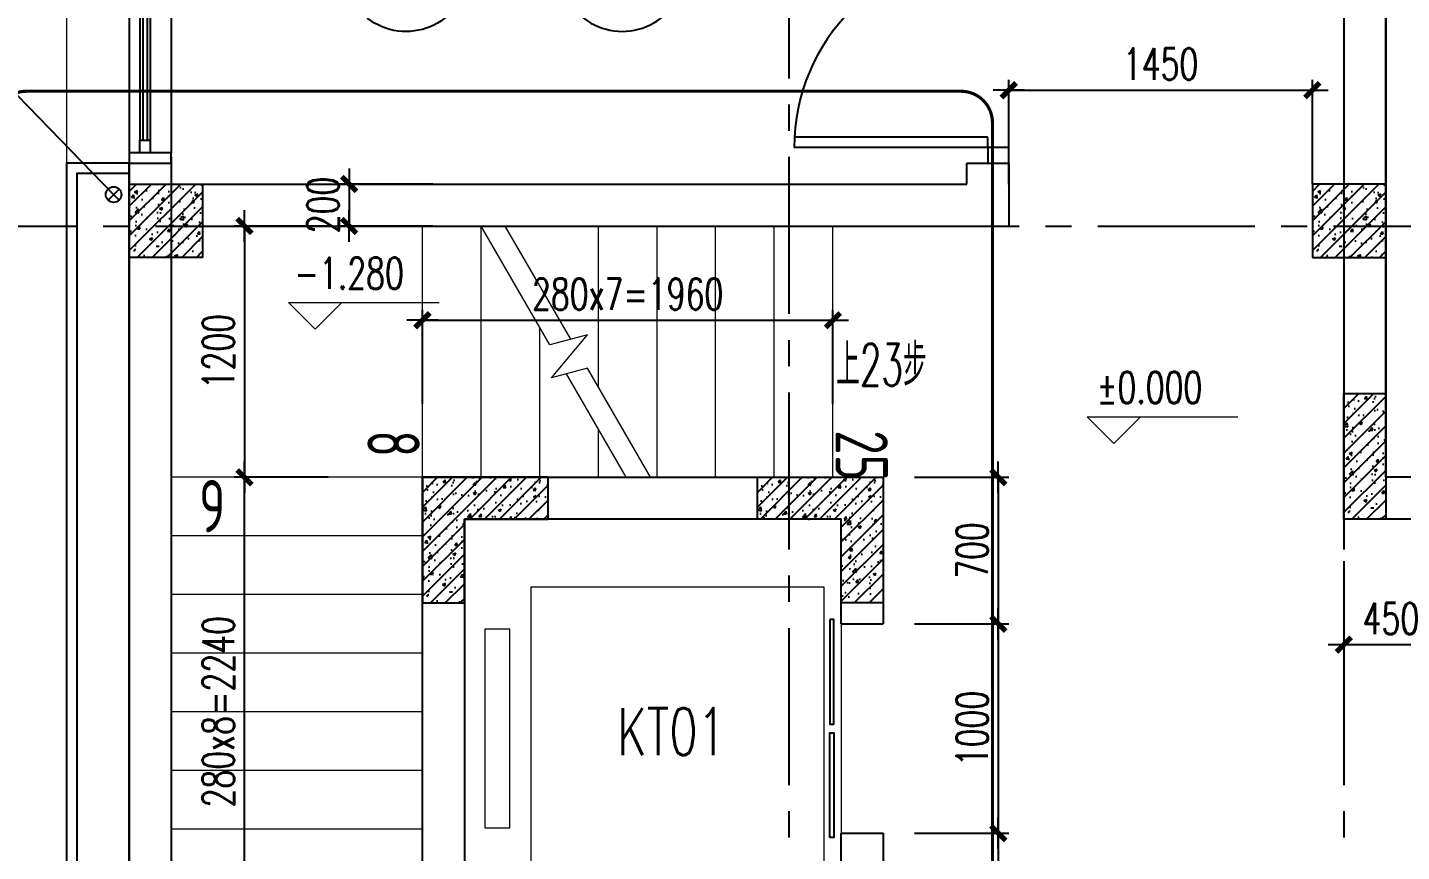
# Model space of a CAD drawing. Extents: x -395226 to -176901, y -140672 to 68263.
# Drawn here: x -328906 to -322344, y 49332 to 53268 of the extents above; entities that cross this region are included whole.
import ezdxf
from ezdxf.enums import TextEntityAlignment as Align

# ---------------------------------------------------------------- set-up
doc = ezdxf.new("R2010")
doc.units = 0
doc.header["$LTSCALE"] = 1000
doc.header["$MEASUREMENT"] = 0
for name, pattern in [('ACAD_ISO08W100', [36, 24, -3, 6, -3]), ('HIDDEN', [0.375, 0.25, -0.125]), ('Plans$0$CENTER2', [1.125, 0.75, -0.125, 0.125, -0.125])]:
    doc.linetypes.add(name, pattern=pattern)
doc.layers.get('0').update_dxf_attribs({"linetype": 'CONTINUOUS'})
doc.layers.get('Defpoints').update_dxf_attribs({"linetype": 'CONTINUOUS'})
for name, color, linetype in [('A-COLUMN', 1, 'CONTINUOUS'), ('A-COLUMN-hatch', 252, 'CONTINUOUS'), ('A-DIM', 201, 'CONTINUOUS'), ('A-DOTE', 8, 'ACAD_ISO08W100'), ('A-FIN-GRAN', 34, 'CONTINUOUS'), ('A-FUR', 251, 'CONTINUOUS'), ('A-NOTE', 150, 'CONTINUOUS'), ('A-RAIN', 6, 'CONTINUOUS'), ('A-TEXT-CN', 31, 'CONTINUOUS'), ('A-WALL', 2, 'CONTINUOUS'), ('A-WINDOW', 4, 'CONTINUOUS'), ('Plans$0$Grid', 9, 'Plans$0$CENTER2')]:
    doc.layers.add(name, color=color, linetype=linetype)
doc.layers.add('A-LEVEL', color=135, linetype='CONTINUOUS', lineweight=0)
doc.layers.add('A-STAIR', color=30, linetype='CONTINUOUS', lineweight=0)
doc.styles.add('DIM_FONT', font='SIMPLEX', dxfattribs={"width": 0.7, "bigfont": 'GBCBIG'})
doc.styles.add('PRC-S', font='tjromans.shx', dxfattribs={"width": 0.7, "bigfont": 'tjhztxt.shx'})
doc.styles.get("Standard").update_dxf_attribs({"font": 'GBENOR', "bigfont": 'GBCBIG'})
doc.styles.add('TJHZTXT', font='tjromans.shx', dxfattribs={"width": 0.8, "bigfont": 'tjhztxt.shx'})
doc.styles.add('zjz', font='tjromans.shx', dxfattribs={"width": 0.7, "height": 500, "bigfont": 'tjhztxt.shx'})
doc.dimstyles.new('DIM100', dxfattribs={"dimscale": 100, "dimtxt": 3, "dimasz": 0.01, "dimexe": 1, "dimexo": 1, "dimgap": 1, "dimtad": 1, "dimdec": 0, "dimzin": 0, "dimdsep": 46, "dimtxsty": 'DIM_FONT', "dimblk1": '_DIMX', "dimblk2": '_DIMX', "dimsah": 1, "dimcen": 0.01, "dimclrd": 256, "dimclre": 256, "dimclrt": 7, "dimadec": 0, "dimazin": 0, "dimtfac": 1, "dimtdec": 0, "dimtix": 1, "dimtmove": 2, "dimatfit": 3, "dimldrblk": '_DIMX', "dimfxl": 0, "dimtolj": 1, "dimtzin": 5, "dimarcsym": 0})

# ---------------------------------------------------------------- blocks, each defined once
blk = doc.blocks.new('Grid')
at = {"layer": 'Plans$0$Grid', "color": 8}
for p, q in [((-22498.22963262349, 23319.99999610754), (-22498.22963262349, -15380.00000389246)), ((-19548.22963262349, 23319.99999610754), (-19548.22963262349, -15380.00000389246)), ((-16898.22963262349, 23319.99999610754), (-16898.22963262349, -15380.00000389246)), ((-28198.22963262349, 16239.99999610754), (8601.770367376506, 16239.99999610754))]:
    blk.add_line(p, q, dxfattribs=at)
blk = doc.blocks.new('A$C27EA7CCC')
at = {"layer": 'A-LEVEL', "linetype": 'ByBlock'}
blk.add_lwpolyline([(1018.234708527627, 509.1178301798936), (509.1178260549204, 0.0009477071580477059), (0.0009435822139494121, 509.1178301798936), (2880.000943663646, 509.1178301798936)], dxfattribs=at)
at = {"layer": 'A-LEVEL', "style": 'zjz', "width": 0.7}
for tag, p in [('-6.000（建筑）', (3635.411589277443, 1345.731099795958)), ('-6.300（结构）', (3635.411589277443, 644.9960012989468))]:
    blk.add_attdef(tag, text='', height=600, dxfattribs=at).set_placement(p, align=Align.RIGHT)
blk = doc.blocks.new('_DIMX')
blk.add_line((-150, 0), (150, 0))
at = {"const_width": 50}
blk.add_lwpolyline([(-70, -70), (70, 70)], dxfattribs=at)
blk = doc.blocks.new('*D85')
at = {"layer": 'A-DIM', "lineweight": -2}
for p, q in [((-326969.5293748601, 52519.81240984009), (-327419.5293748602, 52519.81240984009)), ((-327369.5293748602, 52520.31240984009), (-327369.5293748602, 52520.81240984009)), ((-327369.5293748602, 52519.81240984009), (-327369.5293748602, 52319.81240818048)), ((-326969.5293748601, 52319.81240818048), (-327419.5293748602, 52319.81240818048)), ((-327369.5293748602, 52319.31240818048), (-327369.5293748602, 52318.81240818048))]:
    blk.add_line(p, q, dxfattribs=at)
at = {"layer": 'Defpoints', "color": 0}
for p in [(-326919.5293748601, 52519.81240984009), (-327369.5293748602, 52319.81240818048), (-326919.5293748601, 52319.81240818048)]:
    blk.add_point(p, dxfattribs=at)
at = {"layer": 'A-DIM', "lineweight": -2, "xscale": 0.5, "yscale": 0.5, "zscale": 0.5}
for p, rotation in [((-327369.5293748602, 52519.81240984009), 270), ((-327369.5293748602, 52319.81240818048), 90)]:
    blk.add_blockref('_DIMX', p, dxfattribs=dict(at, rotation=rotation))
at = {"layer": 'A-DIM', "insert": (-327494.5293748602, 52419.81240901024), "char_height": 150, "attachment_point": 5, "rotation": 90, "style": 'DIM_FONT'}
blk.add_mtext('\\A1;200', dxfattribs=at)
blk = doc.blocks.new('*D291')
at = {"layer": 'A-DIM', "lineweight": -2}
for p, q in [((-324669.5293748602, 51119.81241092428), (-324219.5293748602, 51119.81241092428)), ((-324269.5293748602, 51119.31241092428), (-324269.5293748602, 50420.31241092428)), ((-324669.5293748602, 50419.81241092428), (-324219.5293748602, 50419.81241092428))]:
    blk.add_line(p, q, dxfattribs=at)
at = {"layer": 'Defpoints', "color": 0}
for p in [(-324719.5293748602, 51119.81241092428), (-324719.5293748602, 50419.81241092428), (-324269.5293748602, 50419.81241092428)]:
    blk.add_point(p, dxfattribs=at)
at = {"layer": 'A-DIM', "lineweight": -2, "xscale": 0.5, "yscale": 0.5, "zscale": 0.5}
for p, rotation in [((-324269.5293748602, 51119.81241092428), 90), ((-324269.5293748602, 50419.81241092428), 270)]:
    blk.add_blockref('_DIMX', p, dxfattribs=dict(at, rotation=rotation))
at = {"layer": 'A-DIM', "insert": (-324394.5293748602, 50769.81241092423), "char_height": 150, "attachment_point": 5, "rotation": 90, "style": 'DIM_FONT'}
blk.add_mtext('\\A1;700', dxfattribs=at)
blk = doc.blocks.new('*D292')
at = {"layer": 'A-DIM', "lineweight": -2}
for p, q in [((-324669.5293748602, 50419.81241092428), (-324219.5293748602, 50419.81241092428)), ((-324269.5293748602, 50419.31241092428), (-324269.5293748602, 49420.31241092428)), ((-324669.5293748602, 49419.81241092428), (-324219.5293748602, 49419.81241092428))]:
    blk.add_line(p, q, dxfattribs=at)
at = {"layer": 'Defpoints', "color": 0}
for p in [(-324719.5293748602, 50419.81241092428), (-324719.5293748602, 49419.81241092428), (-324269.5293748602, 49419.81241092428)]:
    blk.add_point(p, dxfattribs=at)
at = {"layer": 'A-DIM', "lineweight": -2, "xscale": 0.5, "yscale": 0.5, "zscale": 0.5}
for p, rotation in [((-324269.5293748602, 50419.81241092428), 90), ((-324269.5293748602, 49419.81241092428), 270)]:
    blk.add_blockref('_DIMX', p, dxfattribs=dict(at, rotation=rotation))
at = {"layer": 'A-DIM', "insert": (-324394.5293748602, 49919.81241092423), "char_height": 150, "attachment_point": 5, "rotation": 90, "style": 'DIM_FONT'}
blk.add_mtext('\\A1;1000', dxfattribs=at)
blk = doc.blocks.new('*D293')
at = {"layer": 'A-DIM', "lineweight": -2}
for p, q in [((-324669.5293748602, 49419.81241092428), (-324219.5293748602, 49419.81241092428)), ((-324269.5293748602, 49419.31241092428), (-324269.5293748602, 48720.31241092451)), ((-324669.5293748602, 48719.81241092451), (-324219.5293748602, 48719.81241092451))]:
    blk.add_line(p, q, dxfattribs=at)
at = {"layer": 'Defpoints', "color": 0}
for p in [(-324719.5293748602, 49419.81241092428), (-324719.5293748602, 48719.81241092451), (-324269.5293748602, 48719.81241092451)]:
    blk.add_point(p, dxfattribs=at)
at = {"layer": 'A-DIM', "lineweight": -2, "xscale": 0.5, "yscale": 0.5, "zscale": 0.5}
for p, rotation in [((-324269.5293748602, 49419.81241092428), 90), ((-324269.5293748602, 48719.81241092451), 270)]:
    blk.add_blockref('_DIMX', p, dxfattribs=dict(at, rotation=rotation))
at = {"layer": 'A-DIM', "insert": (-324394.5293748602, 49069.81241092434), "char_height": 150, "attachment_point": 5, "rotation": 90, "style": 'DIM_FONT'}
blk.add_mtext('\\A1;700', dxfattribs=at)
blk = doc.blocks.new('*D294')
at = {"layer": 'A-DIM', "lineweight": -2}
for p, q in [((-324219.5293766378, 52519.81240952759), (-324219.5293766378, 53018.42579091339)), ((-324219.0293766378, 52968.42579091339), (-322770.0293748567, 52968.42579091339)), ((-322769.5293748567, 52519.81241092428), (-322769.5293748567, 53018.42579091339))]:
    blk.add_line(p, q, dxfattribs=at)
at = {"layer": 'Defpoints', "color": 0}
for p in [(-322769.5293748567, 52968.42579091339), (-324219.5293766378, 52469.81240952759), (-322769.5293748567, 52469.81241092428)]:
    blk.add_point(p, dxfattribs=at)
at = {"layer": 'A-DIM', "lineweight": -2, "xscale": 0.5, "yscale": 0.5, "zscale": 0.5, "rotation": 180}
blk.add_blockref('_DIMX', (-324219.5293766378, 52968.42579091339), dxfattribs=at)
at = {"layer": 'A-DIM', "lineweight": -2, "xscale": 0.5, "yscale": 0.5, "zscale": 0.5}
blk.add_blockref('_DIMX', (-322769.5293748567, 52968.42579091339), dxfattribs=at)
at = {"layer": 'A-DIM', "insert": (-323494.5293757473, 53093.42579091339), "char_height": 150, "attachment_point": 5, "style": 'DIM_FONT'}
blk.add_mtext('\\A1;1450', dxfattribs=at)
blk = doc.blocks.new('*D295')
at = {"layer": 'A-DIM', "lineweight": -2}
for p, q in [((-327019.5293748585, 51469.81241169093), (-327019.5293748585, 51919.81241092556)), ((-325059.5293748611, 51469.81241169105), (-325059.5293748611, 51919.81241092556)), ((-327019.0293748585, 51869.81241092556), (-325060.0293748611, 51869.81241092556))]:
    blk.add_line(p, q, dxfattribs=at)
at = {"layer": 'Defpoints', "color": 0}
for p in [(-325059.5293748611, 51869.81241092556), (-327019.5293748585, 51419.81241169093), (-325059.5293748611, 51419.81241169105)]:
    blk.add_point(p, dxfattribs=at)
at = {"layer": 'A-DIM', "lineweight": -2, "xscale": 0.5, "yscale": 0.5, "zscale": 0.5, "rotation": 180}
blk.add_blockref('_DIMX', (-327019.5293748585, 51869.81241092556), dxfattribs=at)
at = {"layer": 'A-DIM', "lineweight": -2, "xscale": 0.5, "yscale": 0.5, "zscale": 0.5}
blk.add_blockref('_DIMX', (-325059.5293748611, 51869.81241092556), dxfattribs=at)
at = {"layer": 'A-DIM', "insert": (-326039.5293748598, 51994.81241092556), "char_height": 150, "attachment_point": 5, "style": 'DIM_FONT'}
blk.add_mtext('\\A1;280x7=1960', dxfattribs=at)
blk = doc.blocks.new('*D86')
at = {"layer": 'A-DIM', "lineweight": -2}
for p, q in [((-327469.5293756256, 51119.8124083048), (-327919.5293748602, 51119.8124083048)), ((-327869.5293748602, 48880.31240976936), (-327869.5293748602, 51119.3124083048)), ((-327469.5293726964, 48879.81240976936), (-327919.5293748602, 48879.81240976936))]:
    blk.add_line(p, q, dxfattribs=at)
at = {"layer": 'Defpoints', "color": 0}
for p in [(-327869.5293748602, 51119.8124083048), (-327419.5293756256, 51119.8124083048), (-327419.5293726964, 48879.81240976936)]:
    blk.add_point(p, dxfattribs=at)
at = {"layer": 'A-DIM', "lineweight": -2, "xscale": 0.5, "yscale": 0.5, "zscale": 0.5}
for p, rotation in [((-327869.5293748602, 51119.8124083048), 90), ((-327869.5293748602, 48879.81240976936), 270)]:
    blk.add_blockref('_DIMX', p, dxfattribs=dict(at, rotation=rotation))
at = {"layer": 'A-DIM', "insert": (-327994.5293748602, 49999.81240903703), "char_height": 150, "attachment_point": 5, "rotation": 90, "style": 'DIM_FONT'}
blk.add_mtext('\\A1;280x8=2240', dxfattribs=at)
blk = doc.blocks.new('D10')
for p, q in [((75.00000000023283, 0), (74.99999999988358, 925)), ((125.0000000001164, 0), (124.9999999998254, 923.6476599997841)), ((75.00000000023283, 0), (125.0000000001164, 0))]:
    blk.add_line(p, q)
blk.add_lwpolyline([(75.00000000023283, 0), (0, 0), (0, -99.99999999976717), (75.00000000011642, -99.99999999976717)], close=True)
blk.add_arc((75.00000000023283, 0), 925, 0, 90)
blk = doc.blocks.new('dr-1000_swing')
at = {"layer": 'A-WINDOW', "xscale": -1, "rotation": 270}
blk.add_blockref('D10', (99.99999999976717, -3.783497959375381e-10), dxfattribs=at)
blk = doc.blocks.new('*D340')
at = {"layer": 'A-DIM', "lineweight": -2}
for p, q in [((-322619.5293752297, 50719.8124061674), (-322619.5293752297, 50269.8124061675)), ((-322169.5293748603, 50719.81240616734), (-322169.5293748603, 50269.81240616745)), ((-322170.0293748603, 50319.81240616745), (-322619.0293752297, 50319.8124061675))]:
    blk.add_line(p, q, dxfattribs=at)
at = {"layer": 'Defpoints', "color": 0}
for p in [(-322619.5293752297, 50769.8124061674), (-322169.5293748603, 50769.81240616734), (-322619.5293752297, 50319.8124061675)]:
    blk.add_point(p, dxfattribs=at)
at = {"layer": 'A-DIM', "lineweight": -2, "xscale": 0.5, "yscale": 0.5, "zscale": 0.5}
for p, rotation in [((-322619.5293752297, 50319.8124061675), 179.9999999999935), ((-322169.5293748603, 50319.81240616745), 359.9999999999935)]:
    blk.add_blockref('_DIMX', p, dxfattribs=dict(at, rotation=rotation))
at = {"layer": 'A-DIM', "insert": (-322394.529375045, 50444.81240616747), "char_height": 150, "attachment_point": 5, "style": 'DIM_FONT'}
blk.add_mtext('\\A1;450', dxfattribs=at)
blk = doc.blocks.new('Plans$0$A$C3E076248')
for points in [[(-2369.99991379492, -99.99999992828816), (-2319.99991379492, -99.99999992828816), (-2319.99991379492, -299.9999999282882), (-2369.999953584746, -299.9999999282882)], [(-20, -99.99999999860302), (-2319.99991379492, -99.99999992828816)], [(30, -99.99999999860302), (-20, -99.99999999860302), (-20, -299.999999998603), (30.00003978982568, -299.999999998603)], [(-80, -150.0000000100239), (-1119.99995689746, -149.9999994481345)], [(-79.99999999459715, -165.0000000100239), (-1119.999956892057, -164.9999994481345)], [(-80.00000000540285, -185.0000000100239), (-1119.999956902863, -184.9999994481345)], [(-1219.99995689746, -200.0000004954705), (-2259.99991379492, -199.9999999335811)], [(-1219.999956892057, -215.0000004954705), (-2259.999913789517, -214.9999999335811)], [(-1219.999956902863, -235.0000004954705), (-2259.999913800323, -234.9999999335811)], [(-1219.99995689746, -250.0000004954705), (-2259.99991379492, -249.9999999335811)], [(-80, -200.0000000100239), (-1119.99995689746, -199.9999994481345)], [(-20, -299.999999998603), (-2319.99991379492, -299.9999999282882)]]:
    blk.add_lwpolyline(points)
for points in [[(-1179.99995689746, -149.9999994428416), (-1179.99995689746, -199.9999994428416), (-1179.99995689746, -199.9999994428416), (-1119.99995689746, -199.9999994428416), (-1119.99995689746, -149.9999994428416)], [(-80, -149.999999998603), (-80, -199.999999998603), (-80, -199.999999998603), (-20, -199.999999998603), (-20, -149.999999998603)], [(-2319.99991379492, -199.9999999282882), (-2319.99991379492, -249.9999999282882), (-2319.99991379492, -249.9999999282882), (-2259.99991379492, -249.9999999282882), (-2259.99991379492, -199.9999999282882)], [(-1219.99995689746, -200.0000004840496), (-1219.99995689746, -250.0000004840496), (-1219.99995689746, -250.0000004840496), (-1159.99995689746, -250.0000004840496), (-1159.99995689746, -200.0000004840496)]]:
    blk.add_lwpolyline(points, close=True)
blk = doc.blocks.new('Columes')
at = {"layer": 'A-COLUMN-hatch'}
h = blk.add_hatch(dxfattribs=at)
h.set_pattern_fill('钢筋混凝土', color=256, scale=20, style=0)
h.set_pattern_definition([(45, (-14179.38219703722, 26889.99999700986), (-35.35533905932737, 35.35533905932738), []), (50, (-14179.38219703722, 26889.99999700986), (143.4520365201507, -12.55042699651902), [15, -165]), (355, (-14179.38219703722, 26889.99999700986), (-27.7502667226, 150.4384267400024), [12, -132]), (100.4514, (-14167.42786103722, 26888.95412900986), (115.7018763428043, 137.8879084121907), [12.748038, -140.2284224]), (46.18420000000001, (-14179.38219703722, 26929.99999700986), (213.4482097251289, -33.10380286580362), [22.5, -247.5]), (96.6356, (-14161.59484803722, 26927.24133560986), (186.9325411097407, 194.8235741800883), [19.1220576, -210.3426]), (351.1842, (-14179.38219703722, 26929.99999700986), (186.9323890267254, 194.8237201850649), [18, -198]), (21, (-14159.38219703722, 26919.99999700986), (119.3814104236923, -80.52377813306776), [15, -165]), (326.0000000000001, (-14159.38219703722, 26919.99999700986), (48.66306638431634, 145.0300090093706), [12, -132]), (71.4514, (-14149.43375043722, 26913.28967580986), (168.044525716298, 64.50609934199048), [12.748038, -140.2284224]), (37.50000000000001, (-14179.38219703722, 26889.99999700986), (2.431971063458134, 66.5787707662623), [0, -130.4, 0, -134, 0, -132.5]), (7.499999999999999, (-14179.38219703722, 26889.99999700986), (52.61390748842972, 78.88234237647205), [0, -76.39999999999999, 0, -127.4, 0, -50.5]), (327.5, (-14223.98219703722, 26889.99999700986), (106.7644872344818, -4.51097434687596), [0, -50, 0, -156, 0, -207]), (317.5, (-14243.98219703722, 26889.99999700986), (116.6372338684772, 20.02099646646353), [0, -65, 0, -103.6, 0, -147])])
h.paths.add_polyline_path([(-13829.38219703722, 26889.99999700986), (-14179.38219703722, 26889.99999700986), (-14179.38219703722, 27239.99999700986), (-13829.38219703722, 27239.99999700986)])
h = blk.add_hatch(dxfattribs=at)
h.set_pattern_fill('钢筋混凝土', color=256, scale=20, style=0)
h.set_pattern_definition([(45, (-8529.382197037223, 26889.99999419942), (-35.35533905932737, 35.35533905932738), []), (50, (-8529.382197037223, 26889.99999419942), (143.4520365201507, -12.55042699651902), [15, -165]), (355, (-8529.382197037223, 26889.99999419942), (-27.7502667226, 150.4384267400024), [12, -132]), (100.4514, (-8517.427861037222, 26888.95412619942), (115.7018763428043, 137.8879084121907), [12.748038, -140.2284224]), (46.18420000000001, (-8529.382197037223, 26929.99999419942), (213.4482097251289, -33.10380286580362), [22.5, -247.5]), (96.6356, (-8511.594848037223, 26927.24133279942), (186.9325411097407, 194.8235741800883), [19.1220576, -210.3426]), (351.1842, (-8529.382197037223, 26929.99999419942), (186.9323890267254, 194.8237201850649), [18, -198]), (21, (-8509.382197037223, 26919.99999419942), (119.3814104236923, -80.52377813306776), [15, -165]), (326.0000000000001, (-8509.382197037223, 26919.99999419942), (48.66306638431634, 145.0300090093706), [12, -132]), (71.4514, (-8499.433750437223, 26913.28967299942), (168.044525716298, 64.50609934199048), [12.748038, -140.2284224]), (37.50000000000001, (-8529.382197037223, 26889.99999419942), (2.431971063458134, 66.5787707662623), [0, -130.4, 0, -134, 0, -132.5]), (7.499999999999999, (-8529.382197037223, 26889.99999419942), (52.61390748842972, 78.88234237647205), [0, -76.39999999999999, 0, -127.4, 0, -50.5]), (327.5, (-8573.982197037223, 26889.99999419942), (106.7644872344818, -4.51097434687596), [0, -50, 0, -156, 0, -207]), (317.5, (-8593.982197037223, 26889.99999419942), (116.6372338684772, 20.02099646646353), [0, -65, 0, -103.6, 0, -147])])
h.paths.add_polyline_path([(-8529.382197037223, 26889.99999419942), (-8179.382197037223, 26889.99999419942), (-8179.382197037223, 27239.99999419942), (-8529.382197037223, 27239.99999419942)])
h = blk.add_hatch(dxfattribs=at)
h.set_pattern_fill('钢筋混凝土', color=256, scale=20, style=0)
h.set_pattern_definition([(45, (-8379.38219457015, 25639.99999545884), (-35.35533905932737, 35.35533905932738), []), (50, (-8379.38219457015, 25639.99999545884), (143.4520365201507, -12.55042699651902), [15, -165]), (355, (-8379.38219457015, 25639.99999545884), (-27.7502667226, 150.4384267400024), [12, -132]), (100.4514, (-8367.427858570149, 25638.95412745884), (115.7018763428043, 137.8879084121907), [12.748038, -140.2284224]), (46.18420000000001, (-8379.38219457015, 25679.99999545884), (213.4482097251289, -33.10380286580362), [22.5, -247.5]), (96.6356, (-8361.59484557015, 25677.24133405884), (186.9325411097407, 194.8235741800883), [19.1220576, -210.3426]), (351.1842, (-8379.38219457015, 25679.99999545884), (186.9323890267254, 194.8237201850649), [18, -198]), (21, (-8359.38219457015, 25669.99999545884), (119.3814104236923, -80.52377813306776), [15, -165]), (326.0000000000001, (-8359.38219457015, 25669.99999545884), (48.66306638431634, 145.0300090093706), [12, -132]), (71.4514, (-8349.43374797015, 25663.28967425884), (168.044525716298, 64.50609934199048), [12.748038, -140.2284224]), (37.50000000000001, (-8379.38219457015, 25639.99999545884), (2.431971063458134, 66.5787707662623), [0, -130.4, 0, -134, 0, -132.5]), (7.499999999999999, (-8379.38219457015, 25639.99999545884), (52.61390748842972, 78.88234237647205), [0, -76.39999999999999, 0, -127.4, 0, -50.5]), (327.5, (-8423.98219457015, 25639.99999545884), (106.7644872344818, -4.51097434687596), [0, -50, 0, -156, 0, -207]), (317.5, (-8443.98219457015, 25639.99999545884), (116.6372338684772, 20.02099646646353), [0, -65, 0, -103.6, 0, -147])])
h.paths.add_polyline_path([(-8379.38219457015, 26239.99999545884), (-8179.382197037223, 26239.99999545884), (-8179.382197037223, 25639.99999545884), (-8379.38219457015, 25639.99999545884)])
h = blk.add_hatch(dxfattribs=at)
h.set_pattern_fill('钢筋混凝土', color=256, scale=20, style=0)
h.set_pattern_definition([(45, (-12779.38219557796, 25239.99999904633), (-35.35533905932737, 35.35533905932738), []), (50, (-12779.38219557796, 25239.99999904633), (143.4520365201507, -12.55042699651902), [15, -165]), (355, (-12779.38219557796, 25239.99999904633), (-27.7502667226, 150.4384267400024), [12, -132]), (100.4514, (-12767.42785957796, 25238.95413104632), (115.7018763428043, 137.8879084121907), [12.748038, -140.2284224]), (46.18420000000001, (-12779.38219557796, 25279.99999904633), (213.4482097251289, -33.10380286580362), [22.5, -247.5]), (96.6356, (-12761.59484657796, 25277.24133764633), (186.9325411097407, 194.8235741800883), [19.1220576, -210.3426]), (351.1842, (-12779.38219557796, 25279.99999904633), (186.9323890267254, 194.8237201850649), [18, -198]), (21, (-12759.38219557796, 25269.99999904633), (119.3814104236923, -80.52377813306776), [15, -165]), (326.0000000000001, (-12759.38219557796, 25269.99999904633), (48.66306638431634, 145.0300090093706), [12, -132]), (71.4514, (-12749.43374897796, 25263.28967784633), (168.044525716298, 64.50609934199048), [12.748038, -140.2284224]), (37.50000000000001, (-12779.38219557796, 25239.99999904633), (2.431971063458134, 66.5787707662623), [0, -130.4, 0, -134, 0, -132.5]), (7.499999999999999, (-12779.38219557796, 25239.99999904633), (52.61390748842972, 78.88234237647205), [0, -76.39999999999999, 0, -127.4, 0, -50.5]), (327.5, (-12823.98219557796, 25239.99999904633), (106.7644872344818, -4.51097434687596), [0, -50, 0, -156, 0, -207]), (317.5, (-12843.98219557796, 25239.99999904633), (116.6372338684772, 20.02099646646353), [0, -65, 0, -103.6, 0, -147])])
h.paths.add_polyline_path([(-12179.38219557796, 25839.99999904633), (-12779.38219557796, 25839.99999904633), (-12779.38219557796, 25239.99999904633), (-12579.38219557796, 25239.99999904633), (-12579.38219557796, 25639.99999904633), (-12179.38219557796, 25639.99999904633)])
h = blk.add_hatch(dxfattribs=at)
h.set_pattern_fill('钢筋混凝土', color=256, scale=20, style=0)
h.set_pattern_definition([(45, (-11179.38219557796, 25239.99999904633), (-35.35533905932737, 35.35533905932738), []), (50, (-11179.38219557796, 25239.99999904633), (143.4520365201507, -12.55042699651902), [15, -165]), (355, (-11179.38219557796, 25239.99999904633), (-27.7502667226, 150.4384267400024), [12, -132]), (100.4514, (-11167.42785957796, 25238.95413104632), (115.7018763428043, 137.8879084121907), [12.748038, -140.2284224]), (46.18420000000001, (-11179.38219557796, 25279.99999904633), (213.4482097251289, -33.10380286580362), [22.5, -247.5]), (96.6356, (-11161.59484657796, 25277.24133764633), (186.9325411097407, 194.8235741800883), [19.1220576, -210.3426]), (351.1842, (-11179.38219557796, 25279.99999904633), (186.9323890267254, 194.8237201850649), [18, -198]), (21, (-11159.38219557796, 25269.99999904633), (119.3814104236923, -80.52377813306776), [15, -165]), (326.0000000000001, (-11159.38219557796, 25269.99999904633), (48.66306638431634, 145.0300090093706), [12, -132]), (71.4514, (-11149.43374897796, 25263.28967784633), (168.044525716298, 64.50609934199048), [12.748038, -140.2284224]), (37.50000000000001, (-11179.38219557796, 25239.99999904633), (2.431971063458134, 66.5787707662623), [0, -130.4, 0, -134, 0, -132.5]), (7.499999999999999, (-11179.38219557796, 25239.99999904633), (52.61390748842972, 78.88234237647205), [0, -76.39999999999999, 0, -127.4, 0, -50.5]), (327.5, (-11223.98219557796, 25239.99999904633), (106.7644872344818, -4.51097434687596), [0, -50, 0, -156, 0, -207]), (317.5, (-11243.98219557796, 25239.99999904633), (116.6372338684772, 20.02099646646353), [0, -65, 0, -103.6, 0, -147])])
h.paths.add_polyline_path([(-11179.38219557796, 25839.99999904633), (-10579.38219557796, 25839.99999904633), (-10579.38219557796, 25239.99999904633), (-10779.38219557796, 25239.99999904633), (-10779.38219557796, 25639.99999904633), (-11179.38219557796, 25639.99999904633)])
for points in [[(-13829.38219703722, 26889.99999700986), (-14179.38219703722, 26889.99999700986), (-14179.38219703722, 27239.99999700986), (-13829.38219703722, 27239.99999700986)], [(-8529.382197037223, 26889.99999419942), (-8179.382197037223, 26889.99999419942), (-8179.382197037223, 27239.99999419942), (-8529.382197037223, 27239.99999419942)], [(-8379.38219457015, 26239.99999545884), (-8179.382197037223, 26239.99999545884), (-8179.382197037223, 25639.99999545884), (-8379.38219457015, 25639.99999545884)], [(-12179.38219557796, 25839.99999904633), (-12779.38219557796, 25839.99999904633), (-12779.38219557796, 25239.99999904633), (-12579.38219557796, 25239.99999904633), (-12579.38219557796, 25639.99999904633), (-12179.38219557796, 25639.99999904633)], [(-11179.38219557796, 25839.99999904633), (-10579.38219557796, 25839.99999904633), (-10579.38219557796, 25239.99999904633), (-10779.38219557796, 25239.99999904633), (-10779.38219557796, 25639.99999904633), (-11179.38219557796, 25639.99999904633)]]:
    blk.add_lwpolyline(points, close=True)
blk = doc.blocks.new('Plans$0$A$C0F5C78B5')
for p, q in [((42.31070862941124, 676.2000040870807), (42.31070862941124, 558.6000040870786)), ((42.31070862941124, 117.6000040870749), (42.31070862941124, 4.087072738911957e-06))]:
    blk.add_line(p, q)
for points in [[(42.31070862941124, 676.2000040870807), (299.1887445817702, 676.2000040870807)], [(42.31070862941124, 558.6000040870786), (299.1887445817702, 558.6000040870786)], [(299.1887445817702, 117.6000040870749), (42.31070862941124, 117.6000040870749)], [(299.1887445817702, 4.087072738911957e-06), (42.31070862941124, 4.087072738911957e-06)]]:
    blk.add_lwpolyline(points)
for centre, radius, start, end in [((299.1887445817702, 338.1000040870858), 338.1, 270.0000000000001, 90.00000000000026), ((528.3269904627014, 338.1000040870858), 533.6966143859765, 155.5967505115077, 204.4032494884926), ((299.1887445817702, 338.1000040870858), 220.5, 270.0000000000001, 90.00000000000026), ((203.3172694064524, 335.4419642766916), 263.2903280578943, 310.2955113677203, 53.65286437755682)]:
    blk.add_arc(centre, radius, start, end)
blk = doc.blocks.new('Plans$0$A$C21847C56')
blk.add_lwpolyline([(816.0039399964735, 250.3167225005454), (1381.689364945749, 816.0021474498208), (816.0039399964735, 1381.687572399096), (250.3185150471982, 816.0021474498208)], close=True)
at = {"linetype": 'Continuous', "yscale": 0.886671177528776, "zscale": 0.8866711775287761}
for p, xscale, rotation in [((699.3471871481743, 1356.616832427389), 0.886671177528776, 135), ((932.2706244059373, 1355.892559290747), -0.886671177528776, 225), ((276.1135281557217, 699.7354630405316), 0.886671177528776, 225), ((1356.618624974042, 699.3453946014633), -0.886671177528776, 135)]:
    blk.add_blockref('Plans$0$A$C0F5C78B5', p, dxfattribs=dict(at, xscale=xscale, rotation=rotation))
blk = doc.blocks.new('*D84')
at = {"layer": 'A-DIM', "lineweight": -2}
for p, q in [((-327469.5293726964, 52319.81241258365), (-327919.5293748602, 52319.81241258365)), ((-327869.5293748602, 52319.31241258365), (-327869.5293748602, 51120.3124083048)), ((-327469.5293756256, 51119.8124083048), (-327919.5293748602, 51119.8124083048))]:
    blk.add_line(p, q, dxfattribs=at)
at = {"layer": 'Defpoints', "color": 0}
for p in [(-327419.5293726964, 52319.81241258365), (-327869.5293748602, 51119.8124083048), (-327419.5293756256, 51119.8124083048)]:
    blk.add_point(p, dxfattribs=at)
at = {"layer": 'A-DIM', "lineweight": -2, "xscale": 0.5, "yscale": 0.5, "zscale": 0.5}
for p, rotation in [((-327869.5293748602, 52319.81241258365), 90), ((-327869.5293748602, 51119.8124083048), 270)]:
    blk.add_blockref('_DIMX', p, dxfattribs=dict(at, rotation=rotation))
at = {"layer": 'A-DIM', "insert": (-327994.5293748602, 51719.81241044417), "char_height": 150, "attachment_point": 5, "rotation": 90, "style": 'DIM_FONT'}
blk.add_mtext('\\A1;1200', dxfattribs=at)
blk = doc.blocks.new('RAIN PIPE@100x100')
for p, q in [((-26.51650429448637, -26.51650429449728), (26.51650429448637, 26.51650429449728)), ((-26.51650429448637, 26.51650429449728), (26.51650429448637, -26.51650429449728))]:
    blk.add_line(p, q)
blk.add_circle((0, 0), 37.5)

msp = doc.modelspace()

# ---------------------------------------------------------------- linework, layer by layer
at = {"layer": 'A-FIN-GRAN'}
for points in [[(-328419.5293748601, 52619.81241092428), (-328719.5293748601, 52619.81241092428), (-328719.5293748601, 47019.81241092428), (-327919.5293748601, 47019.81241092428)], [(-328419.5293748601, 52569.81241092428), (-328669.5293748601, 52569.81241092428), (-328669.5293748601, 47069.81241092428), (-327969.5293748601, 47069.81241092428)]]:
    msp.add_lwpolyline(points, dxfattribs=at)
at = {"layer": 'A-NOTE'}
msp.add_lwpolyline([(-330107.0674199415, 53154.49448522383), (-329160.8182723543, 53154.49448524117), (-328494.5293748664, 52469.81241091846)], dxfattribs=at)
at = {"layer": 'A-NOTE', "linetype": 'HIDDEN', "ltscale": 0.5, "const_width": 15}
msp.add_lwpolyline([(-324297.4269323355, 52813.36339483572), (-324297.4269323057, 46989.48567915788, -0.414213562373095), (-324447.4269323057, 46839.48567912808), (-328912.5945496361, 46839.48567907592, -0.4142135623689536), (-329062.5945495765, 46989.48567909827), (-329062.5945496063, 52813.36339483572, -0.414213562373095), (-328912.5945496361, 52963.36339485807), (-324447.4269323057, 52963.36339485807, -0.414213562373095)], format="xyb", close=True, dxfattribs=at)
at = {"layer": 'A-STAIR'}
for p, q in [((-328719.52937287, 55019.81241587801), (-328719.5293748601, 52619.81241092428)), ((-327019.5293748602, 51119.81241092405), (-327019.5293748602, 52319.81240980745)), ((-326739.5293748602, 51119.81241092405), (-326739.5293748602, 52319.81240980745)), ((-326311.6645034784, 51778.72871380035), (-326624.0593210222, 52319.81240980745)), ((-326179.5293748592, 51549.86395756735), (-326179.5293748592, 52319.81240980745)), ((-325899.5293748602, 51119.81241016816), (-325899.5293748602, 52319.81240980745)), ((-325619.5293748611, 51119.81241016816), (-325619.5293748611, 52319.81240980745)), ((-325339.5293748611, 51119.81241016816), (-325339.5293748611, 52319.81240980745)), ((-325059.5293748611, 51119.81241016816), (-325059.5293748612, 52319.81241258367)), ((-326459.5293748602, 51119.81241092405), (-326459.5293748602, 51834.83818368812)), ((-326046.7090524774, 51119.81241092427), (-326331.805200047, 51613.61342355699)), ((-326179.5293748592, 51119.81241016816), (-326179.5293748592, 51349.86395756728)), ((-327019.5293777436, 51119.8124099001), (-328219.5293752296, 51119.81240833092)), ((-327019.5293773774, 50839.8124099001), (-328219.5293752296, 50839.81240833092)), ((-327019.5293770113, 50559.8124099001), (-328219.5293752296, 50559.81240833091)), ((-325019.5293748602, 50419.81241092428), (-325019.5293748602, 49419.81241092428)), ((-327019.5293766451, 50279.8124099001), (-328219.5293752296, 50279.81240833091)), ((-327019.529376279, 49999.8124099001), (-328219.5293752296, 49999.81240833091)), ((-327019.5293759129, 49719.8124099001), (-328219.5293752297, 49719.8124083309)), ((-327019.5293755467, 49439.8124099001), (-328219.5293752297, 49439.81240833091))]:
    msp.add_line(p, q, dxfattribs=at)
for points in [[(-325931.2389986395, 51119.81241092427), (-326231.805200047, 51640.40834280012), (-326404.1567512969, 51594.22688382844), (-326231.2645169294, 51800.27182526763), (-326411.6645034784, 51751.93379455722), (-326739.5293748602, 52319.81240980745)], [(-325101.9850637439, 50594.81241092428), (-326501.9850637439, 50594.81241092428), (-326501.9850637439, 49244.81241092428), (-325101.9850637439, 49244.81241092428), (-325101.9850637439, 50594.81241092428)], [(-326601.9850637439, 50394.81241092428), (-326721.9850637439, 50394.81241092428), (-326721.9850637439, 49444.81241092428), (-326601.9850637439, 49444.81241092428), (-326601.9850637439, 50394.81241092428)]]:
    msp.add_lwpolyline(points, dxfattribs=at)
at = {"layer": 'A-TEXT-CN', "linetype": 'Continuous', "lineweight": 13}
for points in [[(-325059.5293748611, 48119.81241071264, 0, 0, 0), (-327569.5293748602, 48119.81241071264, 0, 0, 0), (-327569.5293748585, 51694.81241130824, 0, 0, 0), (-326904.529374859, 51694.81241130824, 80, 0, 0), (-326604.529374859, 51694.81241130824, 0, 0, 0)], [(-325059.5293748611, 51694.8124113083, 0, 0, 0), (-325059.5293748611, 51694.8124113083, 0, 0, 0), (-325059.5293748611, 51694.8124113083, 0, 0, 0), (-325749.5293748591, 51694.8124113083, 80, 0, 0), (-326049.5293748591, 51694.8124113083, 0, 0, 0)]]:
    msp.add_lwpolyline(points, format="xyseb", dxfattribs=at)
at = {"layer": 'A-WALL'}
for p, q in [((-322419.5293748601, 55719.81241092428), (-322419.5293748601, 51119.81240631263)), ((-322619.5293748601, 55519.81241092428), (-322619.5293748602, 52519.81241258366)), ((-328419.5293748602, 47319.81241092265), (-328419.5293748602, 52619.81240314363)), ((-328419.5293748602, 52619.81240314363), (-328219.5293748601, 52619.8124031436)), ((-328219.5293748601, 52619.8124031436), (-328219.5293748601, 52519.81241258366)), ((-324419.5293766378, 52519.81241258366), (-324419.5293765913, 52619.81240951085)), ((-324419.5293765913, 52619.81240951085), (-324219.5293765913, 52619.81240951079)), ((-324219.5293765913, 52619.81240951079), (-324219.529376731, 52319.81241258368)), ((-328219.5293748601, 52519.81241258366), (-324419.5293766378, 52519.81241258366)), ((-328069.5293748635, 52319.81241258366), (-324219.529376731, 52319.81241258368)), ((-328219.5293748602, 52169.81241181637), (-328219.5293748602, 47669.8124116918)), ((-322619.5293748601, 52169.81240505321), (-322619.5293748601, 50919.81240631263)), ((-327019.5293748601, 48719.81241092451), (-327019.5293748601, 51119.81241092451)), ((-327019.5293748601, 51119.81241092428), (-324819.5293748602, 51119.81241092428)), ((-324819.5293748602, 51119.81241092428), (-324819.5293748602, 50419.81241092428)), ((-322169.5293748601, 51119.81240631263), (-322419.5293748601, 51119.81240631263)), ((-325019.5293748602, 50919.81241092451), (-326819.5293748601, 50919.81241092451)), ((-326819.5293748601, 50919.81241092451), (-326819.5293748601, 48919.81241092451)), ((-325019.5293748602, 50419.81241092428), (-325019.5293748602, 50919.81241092451)), ((-322169.5293748601, 50919.81240631263), (-322619.5293748601, 50919.81240631263)), ((-325019.5293748602, 50419.81241092428), (-324819.5293748602, 50419.81241092428)), ((-325019.5293748602, 48919.81241092451), (-325019.5293748602, 49419.81241092428)), ((-325019.5293748602, 49419.81241092428), (-324819.5293748602, 49419.81241092428)), ((-324819.5293748602, 49419.81241092428), (-324819.5293748602, 48919.81241037695))]:
    msp.add_line(p, q, dxfattribs=at)
at = {"layer": 'A-WINDOW', "ltscale": 15}
for points in [[(-325074.5293748618, 50439.81241092428), (-325074.5293748618, 49939.81241092428), (-325054.5293748618, 49939.81241092428), (-325054.5293748618, 50439.81241092428)], [(-325074.5293748618, 49399.81241092428), (-325074.5293748618, 49899.81241092428), (-325054.5293748618, 49899.81241092428), (-325054.5293748618, 49399.81241092428)]]:
    msp.add_lwpolyline(points, close=True, dxfattribs=at)
at = {"layer": 'Defpoints', "color": 6}
msp.add_lwpolyline([(-312269.5293752297, 52319.81240980745), (-316669.5293752296, 52319.81240980593), (-316669.5293752296, 51119.81240980593), (-322419.5293748601, 51119.81240631263), (-322419.5293748601, 55719.81241092428), (-328419.5293728701, 55719.81240643798), (-328419.5293748602, 47319.81241092451), (-327969.5293748602, 47319.81241092451), (-327969.5293752297, 25179.81240980745)], dxfattribs=at)

# ---------------------------------------------------------------- block references
at = {"layer": 'A-COLUMN'}
msp.add_blockref('Columes', (-314240.1471796452, 25279.81241085379), dxfattribs=at)
at = {"layer": 'A-DOTE'}
msp.add_blockref('Grid', (-305721.2997426062, 36079.81241369991), dxfattribs=at)
at = {"layer": 'A-FUR', "xscale": -1, "rotation": 180.0000000266804}
msp.add_blockref('Plans$0$A$C21847C56', (-327397.2479070043, 54880.6431469941), dxfattribs=at)
at = {"layer": 'A-LEVEL', "linetype": 'ByBlock'}
ref = msp.add_blockref('A$C27EA7CCC', (-327659.0545967846, 51826.76288701559), dxfattribs=dict(at, xscale=0.25, yscale=0.25, zscale=0.25))
ref.add_attrib('-6.000（建筑）', '-1.280', dxfattribs={"height": 150, "style": 'TJHZTXT', "width": 0.7}).set_placement((-327108.5234826451, 52019.17025092663), align=Align.RIGHT)
ref = msp.add_blockref('A$C27EA7CCC', (-323845.7877986872, 51281.19642302295), dxfattribs=dict(at, xscale=0.25, yscale=0.25, zscale=0.25))
ref.add_attrib('-6.000（建筑）', '%%p0.000', dxfattribs={"height": 150, "style": 'TJHZTXT', "width": 0.7}).set_placement((-323295.2566845477, 51473.60378693399), align=Align.RIGHT)
at = {"layer": 'A-RAIN', "rotation": 90}
msp.add_blockref('RAIN PIPE@100x100', (-328494.5293748595, 52469.81241092242), dxfattribs=at)
at = {"layer": 'A-WINDOW', "xscale": -1, "rotation": 270}
msp.add_blockref('Plans$0$A$C3E076248', (-328119.5293735556, 54989.81242640076), dxfattribs=at)
at = {"layer": 'A-WINDOW', "ltscale": 15, "xscale": -1}
msp.add_blockref('dr-1000_swing', (-324219.5293776381, 52619.81240955775), dxfattribs=at)

# ---------------------------------------------------------------- texts
at = {"layer": 'A-TEXT-CN', "linetype": 'Continuous', "lineweight": 13, "style": 'PRC-S', "width": 0.6}
msp.add_text('上23步', height=200, dxfattribs=at).set_placement((-325044.7924943541, 51556.81653954316))
at = {"layer": 'A-TEXT-CN', "color": 6, "width": 0.8}
for s, p in [('8', (-327283.2482104523, 51344.48454542164)), ('25', (-325047.0841111954, 51344.48454644576))]:
    msp.add_text(s, height=250, rotation=270, dxfattribs=at).set_placement(p)
msp.add_text('9', height=250, dxfattribs=at).set_placement((-328086.3715837466, 50856.78122552679))
at = {"layer": 'A-TEXT-CN', "style": 'PRC-S', "width": 0.7}
msp.add_text('KT01', height=225, dxfattribs=at).set_placement((-326090.173965582, 49792.54564221011))

# ---------------------------------------------------------------- dimensions: what is measured, and where the dimension line sits
at = {"layer": 'A-DIM'}
for p1, p2, distance, picture, middle in [((-324219.5293766378, 52469.81240952759), (-322769.5293748567, 52469.81241092428), 498.61337998911046, '*D294', (-323494.5293757473, 53093.42579091339)), ((-326919.5293748601, 52519.81240984009), (-326919.5293748601, 52319.81240818048), -450.0000000001164, '*D85', (-327494.5293748602, 52419.81240901024)), ((-327419.5293726964, 52319.81241258365), (-327419.5293756256, 51119.8124083048), -449.99999923462747, '*D84', (-327994.5293748602, 51719.81241044417)), ((-324719.5293748602, 51119.81241092428), (-324719.5293748602, 50419.81241092428), 450, '*D291', (-324394.5293748602, 50769.81241092423)), ((-322169.5293748603, 50769.81240616734), (-322619.5293752297, 50769.8124061674), 449.99999999990547, '*D340', (-322394.529375045, 50444.81240616747)), ((-324719.5293748602, 50419.81241092428), (-324719.5293748602, 49419.81241092428), 450, '*D292', (-324394.5293748602, 49919.81241092423)), ((-324719.5293748602, 49419.81241092428), (-324719.5293748602, 48719.81241092451), 450, '*D293', (-324394.5293748602, 49069.81241092434))]:
    dim = msp.add_aligned_dim(p1=p1, p2=p2, distance=distance, dimstyle='DIM100', override={"dimscale": 50, "dimclrt": 256}, dxfattribs=at)
    dim.commit()
    dim.dimension.update_dxf_attribs({"geometry": picture, "text_midpoint": middle})
for p1, p2, distance, text, picture, middle in [((-327019.5293748585, 51419.81241169093), (-325059.5293748611, 51419.81241169105), 449.99999923451105, '280x7=1960', '*D295', (-326039.5293748598, 51994.81241092556)), ((-327419.5293726964, 48879.81240976936), (-327419.5293756256, 51119.8124083048), 449.99999923462747, '280x8=2240', '*D86', (-327994.5293748602, 49999.81240903703))]:
    dim = msp.add_aligned_dim(p1=p1, p2=p2, distance=distance, text=text, dimstyle='DIM100', override={"dimscale": 50, "dimclrt": 256}, dxfattribs=at)
    dim.commit()
    dim.dimension.update_dxf_attribs({"geometry": picture, "text_midpoint": middle})

doc.saveas('drawing.dxf')
